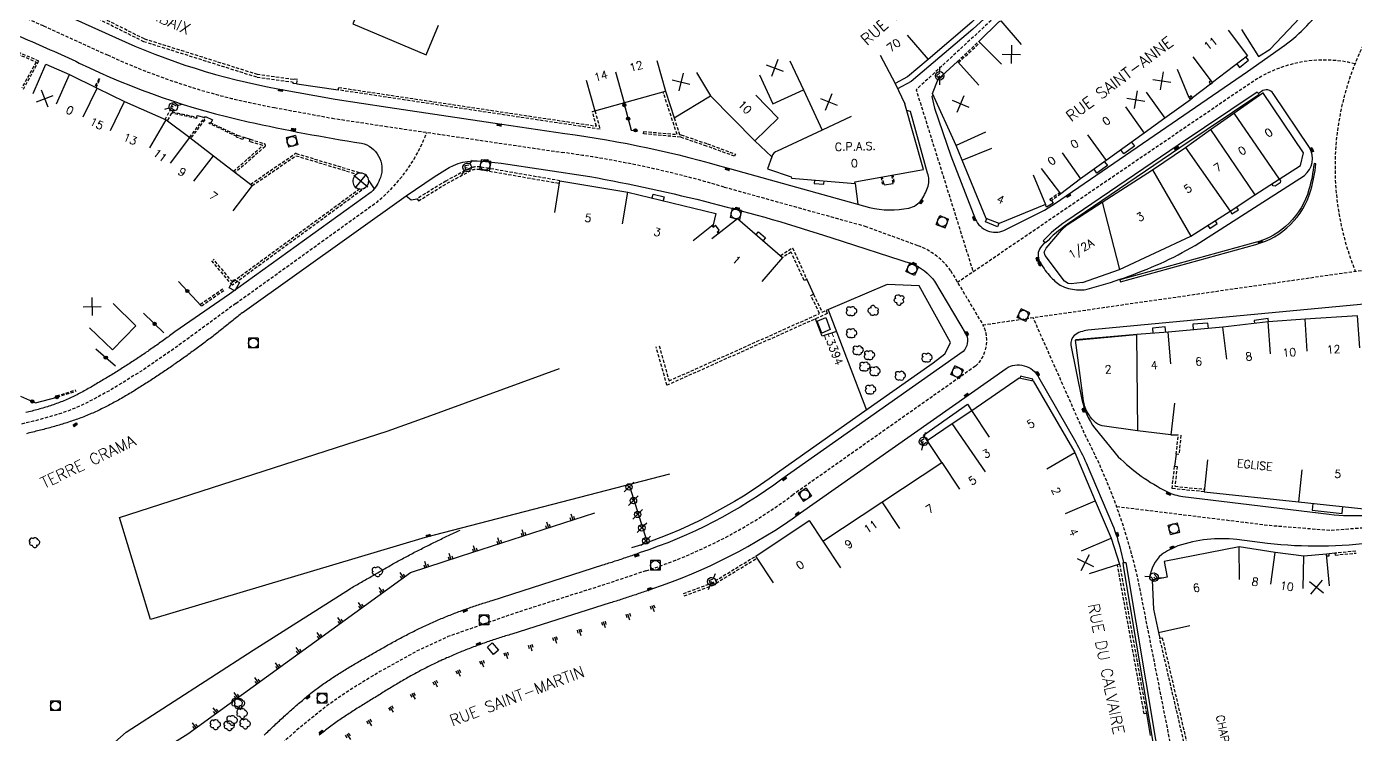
# Model space of a CAD drawing. Header units: millimetres. Extents: x 151000 to 152000, y 111999 to 113000.
# Drawn here: x 151169.1 to 151376.7, y 112257.2 to 112367.7 of the extents above; entities that cross this region are included whole.
import ezdxf
from ezdxf.enums import TextEntityAlignment as Align

# ---------------------------------------------------------------- set-up
doc = ezdxf.new("R2010")
doc.units = ezdxf.units.MM
doc.linetypes.add('DASHED', pattern=[0.75, 0.5, -0.25])
doc.layers.get('0').update_dxf_attribs({"linetype": 'CONTINUOUS'})
for name, color, linetype in [('W0001', 6, 'DASHED'), ('W0008', 7, 'CONTINUOUS'), ('W0100', 7, 'CONTINUOUS'), ('W0112', 1, 'DASHED'), ('W0211', 2, 'CONTINUOUS'), ('W0300', 7, 'CONTINUOUS'), ('W0322', 7, 'CONTINUOUS'), ('W0334', 7, 'CONTINUOUS'), ('W0400', 7, 'CONTINUOUS'), ('W0420', 7, 'CONTINUOUS'), ('W0454', 7, 'CONTINUOUS'), ('W0471', 7, 'CONTINUOUS'), ('W0984', 7, 'CONTINUOUS'), ('W0989', 7, 'CONTINUOUS'), ('W0991', 7, 'CONTINUOUS'), ('W1102', 7, 'CONTINUOUS'), ('W1471', 7, 'CONTINUOUS')]:
    doc.layers.add(name, color=color, linetype=linetype)
doc.styles.get("Standard").update_dxf_attribs({"font": 'romans.shx', "width": 0.85})

# ---------------------------------------------------------------- blocks, each defined once
blk = doc.blocks.new('T400')
for p, q in [((-0.15, 0.3), (0.15, 0.3)), ((-0.15, -0.25), (-0.15, 0.3)), ((-0.15, 0.15), (0.15, 0.15)), ((-0.15, 0), (0.15, 0)), ((0.15, 0.3), (0.15, -0.25)), ((-0.15, -0.15), (0.15, -0.15)), ((-0.15, -0.25), (-0.15, -0.3)), ((-0.15, -0.3), (0.15, -0.3)), ((0.15, -0.3), (0.15, -0.25))]:
    blk.add_line(p, q)
blk = doc.blocks.new('T420')
for p, q in [((0.75, 0.75), (-0.75, 0.75)), ((-0.75, 0.75), (-0.75, -0.75)), ((0.75, 0.75), (0.75, -0.75)), ((0.75, -0.75), (-0.75, -0.75))]:
    blk.add_line(p, q)
blk.add_ellipse((0, 0), major_axis=(-0.53, 0.53), ratio=1, start_param=3.926991, end_param=10.210176)
blk = doc.blocks.new('T471')
for p, q in [((-0.333334, 0.333334), (-0.333334, -0.333334)), ((-0.333334, 0.333334), (0.333334, 0.333334)), ((-0.333334, 0), (0, 0)), ((0.500001, 0.500001), (1.000002, 1.000002)), ((-0.500001, -0.500001), (-1.000002, -1.000002)), ((-0.333334, -0.333334), (0.333334, -0.333334))]:
    blk.add_line(p, q)
blk.add_ellipse((0, 0), major_axis=(0.471405, 0.471405), ratio=1, start_param=5.4977871438, end_param=11.780972451)
blk = doc.blocks.new('T300')
for p, q in [((-0.8, 0.51), (-0.86, 0.34)), ((-0.86, 0.34), (-0.86, 0.17)), ((-0.86, 0.17), (-0.74, 0.06)), ((-0.69, 0.63), (-0.8, 0.51)), ((-0.8, -0.06), (-0.74, 0.06)), ((-0.74, 0.06), (-0.69, 0.11)), ((-0.57, 0.69), (-0.69, 0.63)), ((-0.46, 0.69), (-0.57, 0.69)), ((-0.29, 0.63), (-0.46, 0.69)), ((-0.29, 0.63), (-0.17, 0.74)), ((-0.23, 0.57), (-0.29, 0.63)), ((-0.17, 0.74), (-0.06, 0.8)), ((-0.06, 0.8), (0.06, 0.8)), ((0.06, 0.8), (0.23, 0.74)), ((0.23, 0.74), (0.34, 0.63)), ((0.34, 0.63), (0.4, 0.51)), ((0.46, 0.46), (0.34, 0.46)), ((0.4, 0.51), (0.4, 0.46)), ((0.57, 0.4), (0.46, 0.46)), ((0.57, 0.4), (0.69, 0.29)), ((0.69, 0.29), (0.74, 0.17)), ((0.74, 0.06), (0.69, -0.17)), ((0.74, 0.17), (0.74, 0.06)), ((-0.8, -0.17), (-0.8, -0.06)), ((-0.8, -0.23), (-0.8, -0.17)), ((-0.74, -0.34), (-0.8, -0.23)), ((-0.69, -0.4), (-0.74, -0.34)), ((-0.51, -0.46), (-0.69, -0.4)), ((-0.4, -0.46), (-0.51, -0.46)), ((-0.4, -0.46), (-0.34, -0.46)), ((-0.34, -0.46), (-0.34, -0.4)), ((-0.34, -0.51), (-0.34, -0.46)), ((-0.29, -0.63), (-0.34, -0.51)), ((-0.17, -0.74), (-0.29, -0.63)), ((-0.06, -0.8), (-0.17, -0.74)), ((0.06, -0.8), (-0.06, -0.8)), ((0.17, -0.74), (0.06, -0.8)), ((0.23, -0.69), (0.17, -0.74)), ((0.29, -0.46), (0.23, -0.46)), ((0.29, -0.63), (0.23, -0.69)), ((0.46, -0.4), (0.29, -0.46)), ((0.34, -0.51), (0.29, -0.63)), ((0.34, -0.51), (0.34, -0.46)), ((0.57, -0.34), (0.46, -0.4)), ((0.63, -0.29), (0.57, -0.34)), ((0.69, -0.17), (0.63, -0.29))]:
    blk.add_line(p, q)
blk = doc.blocks.new('t322o')
at = {"color": 0, "linetype": 'Continuous'}
for radius in [0.25, 0.15]:
    blk.add_circle((0, 0), radius, dxfattribs=at)
blk = doc.blocks.new('t991o')
at = {"color": 0, "linetype": 'Continuous'}
for p, q in [((-1, 1), (1, -1)), ((-1, -1), (1, 1))]:
    blk.add_line(p, q, dxfattribs=at)
blk = doc.blocks.new('t211o')
at = {"color": 0, "linetype": 'Continuous'}
for p, q in [((-0.29, 0.5), (-0.29, 0)), ((0, 1), (0, 0)), ((0.29, 0.5), (0.29, 0))]:
    blk.add_line(p, q, dxfattribs=at)
blk = doc.blocks.new('T454')
for p, q in [((-0.25, 0.25), (0.25, -0.25)), ((-0.25, -0.25), (0.25, 0.25)), ((0.75, 0.75), (0.375, 0.375)), ((-0.375, -0.375), (-0.75, -0.75))]:
    blk.add_line(p, q)
blk.add_ellipse((0, 0), major_axis=(0.354, 0.354), ratio=1, start_param=5.497787143782138, end_param=11.78097245096172)
blk = doc.blocks.new('T1471')
at = {"color": 0, "linetype": 'Continuous', "flags": 128}
blk.add_lwpolyline([(-0.75, -0.5), (-0.75, 0.5), (0.75, 0.5), (0.75, -0.5), (-0.75, -0.5)], dxfattribs=at)

msp = doc.modelspace()

# ---------------------------------------------------------------- linework, layer by layer
at = {"layer": 'W0001', "flags": 128}
for points in [[(151431.51, 112424.3), (151383.7, 112373.72, 0.278726), (151376.66, 112329.54)], [(151376.61, 112361.95, 0.2136), (151360.34, 112358.95), (151314.54, 112327.78)], [(151201.77, 112324.51), (151223.94, 112340.44, 0.132412), (151231.61, 112351.23)], [(151374.19, 112168.75), (151374.15, 112171.01), (151372.21, 112181.16), (151355.58, 112226.33), (151350, 112244.58), (151343.56, 112277.21, 0.076539), (151334.39, 112304.1), (151326.33, 112322.3)], [(151339.37, 112292.81), (151363.26, 112289.86), (151372.67, 112289.1), (151384.74, 112289.99), (151389.58, 112290.69), (151421.81, 112295.69), (151468.98, 112305.12), (151483.44, 112307.45, 0.126345), (151493.19, 112311.72)]]:
    msp.add_lwpolyline(points, format="xyb", dxfattribs=at)
for points in [[(151328.15, 112411.32), (151328.83, 112405.88), (151330.99, 112403.96), (151333.17, 112397.9), (151332.75, 112389.38), (151331.75, 112385.83), (151330.28, 112382.84), (151328.22, 112380.05), (151324.09, 112374.43), (151322.1, 112371.45), (151320.44, 112369.32), (151308.06, 112357.88), (151316.96, 112329.42)], [(151318.46, 112321.17), (151397.32, 112332.51), (151481.62, 112339.27)], [(151201.77, 112324.51), (151198.23, 112321.89), (151195.42, 112319.83), (151192.08, 112317.41), (151187.11, 112314), (151182.17, 112310.96), (151178.19, 112308.82), (151175.79, 112307.8), (151173.69, 112307.09), (151170.16, 112306.1), (151166.39, 112305.24), (151163.48, 112304.67), (151159.9, 112304.05), (151157.11, 112303.62), (151153.57, 112303.11), (151150.2, 112302.7), (151147.04, 112302.31), (151144.16, 112301.99), (151140.94, 112301.62), (151137.11, 112300.81), (151133.21, 112299.44), (151129.6, 112296.97), (151126.31, 112293.42), (151124.19, 112290.32), (151122.36, 112286.75), (151121.23, 112284.21), (151119.45, 112279.67), (151118.36, 112276.69), (151117.79, 112275.14), (151116.54, 112271.01), (151113.92, 112264.76), (151112.45, 112261.45), (151111.67, 112259.55), (151109.15, 112255.61), (151106.6, 112251.75), (151104.53, 112249.13), (151101.85, 112245.88)], [(151265.85, 112282.76), (151260.15, 112280.85), (151252.43, 112278.39), (151245.55, 112276.19), (151234.91, 112272.48), (151229.94, 112270.14), (151224.29, 112267.01), (151220.4, 112264.66), (151216.03, 112261.71), (151211.25, 112257.82), (151206.62, 112253.66), (151203.74, 112250.69), (151199.58, 112245.93), (151197.24, 112242.73), (151195.33, 112239.96), (151192.38, 112234.89), (151190.48, 112231.07), (151174.6, 112196.08), (151171.49, 112189.19), (151169.34, 112184.21), (151167.73, 112180.11), (151166.02, 112175.46), (151164.24, 112170.2), (151162.83, 112165.62), (151160.05, 112151.79), (151153.31, 112105.2), (151152.82, 112101.89), (151152.61, 112098.15), (151152.72, 112095.22), (151153.08, 112092.14), (151153.84, 112088.58), (151154.92, 112084.39), (151157.16, 112078.29), (151160.41, 112070.13), (151175.68, 112042.14), (151178.19, 112037.4), (151180.04, 112033.78), (151181.65, 112028.12), (151183.21, 112023.36), (151183.76, 112018.8), (151184.1, 112014.44), (151184.24, 112000)]]:
    msp.add_lwpolyline(points, dxfattribs=at)
at = {"layer": 'W0001'}
msp.add_lwpolyline([(151081.82, 112393.98), (151135.05, 112379.71), (151147.72, 112376.38, -0.039747), (151171.73, 112367.84), (151181.73, 112363.32, 0.06381), (151207.81, 112355.11), (151216.83, 112353.44), (151225.08, 112352.19), (151242.88, 112349.56), (151252.75, 112348.1, -0.038692), (151278.08, 112342.69), (151300.04, 112336.59), (151308.43, 112333.52, -0.146291), (151313.44, 112329.63), (151318.55, 112321.04, -0.330317), (151317.33, 112314.72), (151288.84, 112294.65, -0.083079), (151265.85, 112282.76, -0.082215)], format="xyb", dxfattribs=at)
at = {"layer": 'W0008'}
for points in [[(151187.98, 112427.4), (151183.51, 112423.85), (151170.45, 112409.4), (151157.88, 112396.07, -0.15382), (151136.74, 112385.97, 0.373262), (151134.97, 112383.08, 0.097185), (151135.87, 112382.59), (151148.49, 112379.27, -0.039765), (151172.96, 112370.57), (151182.97, 112366.04, 0.063862), (151208.35, 112358.05), (151217.32, 112356.39), (151225.53, 112355.15), (151243.32, 112352.51), (151253.17, 112351.06, -0.038624), (151278.91, 112345.56), (151300.78, 112339.49, 0.108655), (151306.91, 112339.41, 0.194391), (151308.92, 112340.75, 0.078018), (151309.92, 112342.85, 0.161503), (151309.85, 112344.85), (151307.17, 112354.49), (151306.58, 112354.63)], [(151310.71, 112357.06), (151310.51, 112356.83), (151310.91, 112355.03), (151313.49, 112347.57), (151317.34, 112337.64, 0.416967), (151321.74, 112335.92), (151328.12, 112339.1), (151329.85, 112340.16), (151359.84, 112360.72), (151365.65, 112364.85, 0.08859), (151371.94, 112371.41, 0.202069), (151372.13, 112372.38, 0.123745), (151371.63, 112373.4), (151357.31, 112388.27, -0.182976), (151355.42, 112392.78), (151355.12, 112399.82), (151353.14, 112401.86)], [(151081.04, 112391.07), (151102.93, 112385.22), (151150.33, 112372.45, -0.029087), (151168.2, 112366.13, -0.010295), (151177.33, 112362.06, 0.058828), (151203.72, 112352.88, 0.015479), (151221.41, 112349.54, -0.445536), (151224.37, 112344.19, -0.115864), (151222.93, 112341.91), (151200.77, 112325.95)], [(151363.85, 112357.3, 0.418241), (151361.98, 112357.62), (151361.51, 112357.29), (151361.32, 112357.52), (151348.97, 112349.22), (151331.44, 112337.32, 0.058075), (151327.9, 112334.29), (151328.16, 112334.06), (151327.47, 112333.25, 0.28191), (151327.35, 112331.07, 0.056364), (151328.84, 112328.91, 0.053849), (151330.34, 112327.53, 0.0691), (151331.24, 112327.04, 0.071897), (151333.77, 112326.62, 0.068593), (151334.79, 112326.74, 0.039278), (151346.22, 112330.77, 0.030444), (151351.62, 112333.57), (151368.7, 112344.51, 0.377099), (151369.48, 112348.86), (151363.85, 112357.3)], [(151202.77, 112323.06), (151228.37, 112341.32), (151232.74, 112344.3), (151234.45, 112345.35, -0.17322), (151240.27, 112346.74), (151243.24, 112346.4), (151257.09, 112344.34, -0.033351), (151294.91, 112334.76), (151307.42, 112330.7, -0.140163), (151310.94, 112327.98), (151315.89, 112319.64, -0.300585), (151315.41, 112317.03), (151287.08, 112297.08, -0.083521), (151264.79, 112285.56)], [(151484.75, 112312.26), (151484.37, 112320.39, 0.086997), (151483.98, 112322.58, 0.171073), (151482.39, 112324.59, 0.138672), (151479.6, 112325.44), (151454.93, 112325.7), (151423.91, 112325.98), (151401.7, 112326.16, 0.028197), (151388.57, 112325.4), (151334.86, 112320.34, 0.116424), (151332.74, 112319.53, 0.213754), (151332.24, 112317.98), (151333.93, 112309.53, 0.11182), (151335.98, 112305.01), (151339.62, 112300.58, 0.076961), (151347.24, 112295.12, 0.091164), (151349.72, 112294.38), (151372.59, 112291.58, 0.071562), (151384.47, 112292.1), (151389.3, 112292.91), (151407.44, 112295.88), (151483.21, 112309.8, 0.361127), (151484.75, 112312.26)], [(151266.91, 112279.97, 0.07439), (151290.01, 112291.8), (151322.11, 112314.37, -0.431192), (151327.19, 112313.01), (151333.01, 112302.84, -0.024688), (151334.6, 112299.63), (151338.72, 112289.93, -0.041951), (151339.98, 112286.02), (151340.46, 112284.03), (151340.8, 112284.07), (151347.03, 112247.1, 0.02938), (151353.44, 112225.7), (151370.3, 112180.58, -0.041062), (151371.99, 112173.65), (151372.4, 112170.61), (151372.65, 112168.34)], [(151494.41, 112305.03, 0.142828), (151490.37, 112305.75), (151478.83, 112304.64), (151469.35, 112303.12), (151425.88, 112293.78), (151419.22, 112292.42), (151410.36, 112291.05), (151379.91, 112287.23, -0.063834), (151362.92, 112287.04), (151358.14, 112287.63, 0.10862), (151348.96, 112286.65, 0.04998), (151346.41, 112285.29, 0.196404), (151344.57, 112281.67)]]:
    msp.add_lwpolyline(points, format="xyb", dxfattribs=at)
at = {"layer": 'W0008', "flags": 128}
for points in [[(151200.77, 112325.95), (151192.23, 112320.06), (151192.04, 112319.91), (151191.84, 112319.76), (151191.64, 112319.62), (151191.44, 112319.47), (151191.24, 112319.32), (151191.04, 112319.17), (151190.84, 112319.03), (151190.64, 112318.88), (151190.44, 112318.74), (151190.24, 112318.59), (151190.03, 112318.45), (151189.83, 112318.3), (151189.63, 112318.16), (151189.43, 112318.02), (151189.23, 112317.87), (151189.02, 112317.73), (151188.82, 112317.59), (151188.62, 112317.45), (151188.41, 112317.3), (151188.21, 112317.16), (151188.01, 112317.02), (151187.8, 112316.88), (151187.6, 112316.74), (151187.39, 112316.6), (151187.19, 112316.46), (151186.98, 112316.33), (151186.77, 112316.19), (151186.57, 112316.05), (151186.36, 112315.91), (151186.16, 112315.78), (151185.95, 112315.64), (151185.74, 112315.5), (151185.53, 112315.37), (151185.33, 112315.23), (151185.12, 112315.1), (151184.91, 112314.96), (151184.7, 112314.83), (151184.49, 112314.69), (151184.28, 112314.56), (151184.07, 112314.43), (151183.86, 112314.3), (151183.65, 112314.16), (151183.44, 112314.03), (151183.23, 112313.9), (151183.02, 112313.77), (151182.81, 112313.64), (151182.6, 112313.51), (151182.39, 112313.38), (151182.18, 112313.25), (151181.96, 112313.12), (151181.75, 112312.99), (151181.54, 112312.86), (151181.32, 112312.74), (151181.11, 112312.61), (151180.89, 112312.48), (151180.68, 112312.35), (151180.47, 112312.22), (151180.25, 112312.09), (151180.04, 112311.96), (151179.82, 112311.84), (151179.6, 112311.71), (151179.39, 112311.58), (151179.17, 112311.46), (151178.95, 112311.33), (151178.74, 112311.21), (151178.52, 112311.08), (151178.3, 112310.96), (151178.08, 112310.84), (151177.86, 112310.72), (151177.64, 112310.6), (151177.42, 112310.49), (151177.2, 112310.37), (151176.98, 112310.26), (151176.75, 112310.14), (151176.53, 112310.03), (151176.3, 112309.92), (151176.08, 112309.82), (151175.85, 112309.71), (151175.62, 112309.61), (151175.39, 112309.51), (151175.16, 112309.41), (151174.93, 112309.31), (151174.7, 112309.21), (151174.47, 112309.12), (151174.23, 112309.03), (151174, 112308.94), (151173.76, 112308.86), (151173.53, 112308.78), (151173.29, 112308.69), (151173.06, 112308.61), (151172.82, 112308.54), (151172.58, 112308.46), (151172.35, 112308.38), (151172.11, 112308.31), (151171.87, 112308.24), (151171.63, 112308.17), (151171.39, 112308.1), (151171.15, 112308.03), (151170.91, 112307.97), (151170.67, 112307.9), (151170.43, 112307.84), (151170.19, 112307.77), (151169.95, 112307.71), (151169.71, 112307.65), (151169.47, 112307.59), (151169.23, 112307.53), (151168.98, 112307.47)], [(151202.77, 112323.06), (151202.64, 112322.95), (151202.45, 112322.79), (151202.26, 112322.63), (151202.07, 112322.47), (151201.88, 112322.32), (151201.68, 112322.16), (151201.49, 112322), (151201.3, 112321.84), (151201.1, 112321.68), (151200.91, 112321.53), (151200.71, 112321.37), (151200.52, 112321.22), (151200.32, 112321.06), (151200.13, 112320.9), (151199.93, 112320.75), (151199.74, 112320.59), (151199.54, 112320.44), (151199.35, 112320.28), (151199.15, 112320.13), (151198.95, 112319.98), (151198.76, 112319.82), (151198.56, 112319.67), (151198.36, 112319.52), (151198.17, 112319.37), (151197.97, 112319.21), (151197.77, 112319.06), (151197.57, 112318.91), (151197.37, 112318.76), (151197.17, 112318.61), (151196.97, 112318.46), (151196.78, 112318.31), (151196.58, 112318.16), (151196.38, 112318.01), (151196.18, 112317.86), (151195.98, 112317.71), (151195.77, 112317.56), (151195.57, 112317.42), (151195.37, 112317.27), (151195.17, 112317.12), (151194.97, 112316.98), (151194.77, 112316.83), (151194.57, 112316.68), (151194.36, 112316.54), (151194.16, 112316.39), (151193.96, 112316.25), (151193.76, 112316.1), (151193.55, 112315.96), (151193.35, 112315.81), (151193.14, 112315.67), (151192.94, 112315.52), (151192.74, 112315.38), (151192.53, 112315.24), (151192.33, 112315.1), (151192.12, 112314.95), (151191.92, 112314.81), (151191.71, 112314.67), (151191.5, 112314.53), (151191.3, 112314.39), (151191.09, 112314.25), (151190.89, 112314.11), (151190.68, 112313.97), (151190.47, 112313.83), (151190.26, 112313.69), (151190.06, 112313.55), (151189.85, 112313.41), (151189.64, 112313.27), (151189.43, 112313.14), (151189.22, 112313), (151189.01, 112312.86), (151188.8, 112312.72), (151188.59, 112312.59), (151188.38, 112312.45), (151188.17, 112312.31), (151187.96, 112312.18), (151187.75, 112312.04), (151187.54, 112311.9), (151187.33, 112311.77), (151187.11, 112311.63), (151186.9, 112311.5), (151186.69, 112311.36), (151186.48, 112311.23), (151186.26, 112311.1), (151186.05, 112310.96), (151185.84, 112310.83), (151185.62, 112310.7), (151185.41, 112310.57), (151185.19, 112310.44), (151184.98, 112310.31), (151184.76, 112310.18), (151184.55, 112310.06), (151184.33, 112309.93), (151184.11, 112309.8), (151183.9, 112309.68), (151183.68, 112309.55), (151183.46, 112309.43), (151183.24, 112309.31), (151183.02, 112309.19), (151182.8, 112309.07), (151182.58, 112308.95), (151182.36, 112308.83), (151182.14, 112308.71), (151181.91, 112308.59), (151181.69, 112308.48), (151181.47, 112308.37), (151181.24, 112308.25), (151181.02, 112308.14), (151180.79, 112308.03), (151180.56, 112307.92), (151180.34, 112307.81), (151180.11, 112307.71), (151179.88, 112307.6), (151179.65, 112307.5), (151179.42, 112307.4), (151179.19, 112307.3), (151178.96, 112307.2), (151178.72, 112307.1), (151178.49, 112307), (151178.25, 112306.91), (151178.02, 112306.82), (151177.78, 112306.72), (151177.55, 112306.63), (151177.31, 112306.55), (151177.07, 112306.46), (151176.84, 112306.38), (151176.6, 112306.29), (151176.36, 112306.21), (151176.12, 112306.13), (151175.88, 112306.05), (151175.64, 112305.97), (151175.4, 112305.89), (151175.16, 112305.82), (151174.92, 112305.74), (151174.68, 112305.67), (151174.44, 112305.59), (151174.2, 112305.52), (151173.96, 112305.45), (151173.72, 112305.38), (151173.47, 112305.31), (151173.23, 112305.24), (151172.99, 112305.18), (151172.75, 112305.11), (151172.5, 112305.04), (151172.26, 112304.98), (151172.02, 112304.91), (151171.77, 112304.85), (151171.53, 112304.79), (151171.28, 112304.72), (151171.04, 112304.66), (151170.79, 112304.6), (151170.55, 112304.54), (151170.31, 112304.48), (151170.06, 112304.41), (151169.82, 112304.35), (151169.57, 112304.29), (151169.33, 112304.23), (151169.08, 112304.17)], [(151269.54, 112297.84), (151231.37, 112287.97), (151188.43, 112275.17), (151183.61, 112291.07), (151225.42, 112304.55), (151231.67, 112306.79), (151252.32, 112314.35)], [(151263.29, 112295.98), (151265.98, 112287.37)], [(151206.23, 112257.11), (151206.41, 112257.28), (151206.59, 112257.46), (151206.77, 112257.63), (151206.95, 112257.81), (151207.13, 112257.98), (151207.32, 112258.15), (151207.5, 112258.33), (151207.68, 112258.5), (151207.86, 112258.67), (151208.04, 112258.84), (151208.23, 112259.01), (151208.41, 112259.18), (151208.6, 112259.35), (151208.78, 112259.52), (151208.96, 112259.69), (151209.15, 112259.86), (151209.34, 112260.03), (151209.52, 112260.2), (151209.71, 112260.37), (151209.89, 112260.54), (151210.08, 112260.7), (151210.27, 112260.87), (151210.46, 112261.04), (151210.65, 112261.2), (151210.83, 112261.37), (151211.02, 112261.53), (151211.21, 112261.7), (151211.4, 112261.86), (151211.59, 112262.03), (151211.79, 112262.19), (151211.98, 112262.36), (151212.17, 112262.52), (151212.36, 112262.68), (151212.55, 112262.85), (151212.75, 112263.01), (151212.94, 112263.17), (151213.13, 112263.33), (151213.33, 112263.49), (151213.52, 112263.64), (151213.72, 112263.8), (151213.92, 112263.95), (151214.11, 112264.1), (151214.31, 112264.25), (151214.51, 112264.4), (151214.71, 112264.55), (151214.91, 112264.7), (151215.12, 112264.85), (151215.32, 112264.99), (151215.52, 112265.14), (151215.73, 112265.28), (151215.93, 112265.42), (151216.14, 112265.56), (151216.34, 112265.7), (151216.55, 112265.84), (151216.76, 112265.98), (151216.96, 112266.12), (151217.17, 112266.25), (151217.38, 112266.39), (151217.59, 112266.52), (151217.8, 112266.66), (151218.01, 112266.79), (151218.22, 112266.92), (151218.43, 112267.05), (151218.65, 112267.18), (151218.86, 112267.31), (151219.07, 112267.44), (151219.28, 112267.57), (151219.5, 112267.7), (151219.71, 112267.83), (151219.93, 112267.95), (151220.14, 112268.08), (151220.35, 112268.21), (151220.57, 112268.33), (151220.78, 112268.46), (151221, 112268.58), (151221.22, 112268.71), (151221.43, 112268.83), (151221.65, 112268.96), (151221.86, 112269.08), (151222.08, 112269.2), (151222.3, 112269.33), (151222.51, 112269.45), (151222.73, 112269.57), (151222.95, 112269.7), (151223.17, 112269.82), (151223.38, 112269.94), (151223.6, 112270.06), (151223.82, 112270.19), (151224.03, 112270.31), (151224.25, 112270.43), (151224.47, 112270.55), (151224.68, 112270.68), (151224.9, 112270.8), (151225.12, 112270.92), (151225.34, 112271.05), (151225.55, 112271.17), (151225.77, 112271.29), (151225.99, 112271.42), (151226.21, 112271.54), (151226.43, 112271.66), (151226.65, 112271.78), (151226.87, 112271.9), (151227.09, 112272.02), (151227.31, 112272.14), (151227.53, 112272.26), (151227.76, 112272.38), (151227.98, 112272.49), (151228.2, 112272.61), (151228.42, 112272.73), (151228.65, 112272.84), (151228.87, 112272.96), (151229.09, 112273.07), (151229.32, 112273.18), (151229.54, 112273.3), (151229.77, 112273.41), (151229.99, 112273.52), (151230.22, 112273.63), (151230.44, 112273.74), (151230.67, 112273.85), (151230.89, 112273.96), (151231.12, 112274.06), (151231.35, 112274.17), (151231.58, 112274.28), (151231.81, 112274.38), (151232.03, 112274.49), (151232.26, 112274.59), (151232.49, 112274.69), (151232.72, 112274.79), (151232.95, 112274.89), (151233.18, 112274.99), (151233.41, 112275.09), (151233.64, 112275.19), (151233.87, 112275.29), (151234.1, 112275.38), (151234.33, 112275.48), (151234.56, 112275.57), (151234.79, 112275.66), (151235.02, 112275.76), (151235.25, 112275.85), (151235.48, 112275.94), (151235.71, 112276.03), (151235.94, 112276.12), (151236.17, 112276.21), (151236.4, 112276.3), (151236.63, 112276.38), (151236.86, 112276.47), (151237.1, 112276.56), (151237.33, 112276.64), (151237.56, 112276.73), (151237.8, 112276.81), (151238.03, 112276.89), (151238.26, 112276.98), (151238.5, 112277.06), (151238.73, 112277.14), (151238.97, 112277.22), (151239.2, 112277.3), (151239.44, 112277.37), (151239.67, 112277.45), (151239.91, 112277.53), (151240.14, 112277.61), (151240.38, 112277.68), (151240.62, 112277.76), (151240.85, 112277.83), (151241.09, 112277.9), (151241.33, 112277.98), (151241.56, 112278.05), (151241.8, 112278.12), (151259.11, 112283.68), (151259.35, 112283.75), (151259.59, 112283.83), (151259.83, 112283.9), (151260.07, 112283.98), (151260.31, 112284.06), (151260.55, 112284.13), (151260.79, 112284.21), (151261.03, 112284.29), (151261.27, 112284.36), (151261.51, 112284.44), (151261.75, 112284.52), (151261.98, 112284.6), (151262.22, 112284.68), (151262.46, 112284.76), (151262.7, 112284.84), (151262.94, 112284.92), (151263.18, 112285), (151263.42, 112285.08), (151263.67, 112285.17), (151263.91, 112285.25), (151264.15, 112285.33), (151264.4, 112285.42), (151264.64, 112285.5), (151264.79, 112285.56)], [(151266.91, 112279.97), (151266.83, 112279.94), (151266.6, 112279.85), (151266.36, 112279.77), (151266.13, 112279.68), (151265.89, 112279.6), (151265.66, 112279.52), (151265.43, 112279.44), (151265.19, 112279.35), (151264.95, 112279.27), (151264.72, 112279.19), (151264.48, 112279.11), (151264.25, 112279.03), (151264.02, 112278.95), (151263.79, 112278.88), (151263.55, 112278.8), (151263.32, 112278.72), (151263.09, 112278.64), (151262.85, 112278.57), (151262.62, 112278.49), (151262.39, 112278.41), (151262.15, 112278.34), (151261.92, 112278.26), (151261.69, 112278.19), (151261.45, 112278.11), (151261.22, 112278.04), (151260.98, 112277.96), (151260.75, 112277.89), (151260.52, 112277.81), (151260.28, 112277.74), (151244.9, 112272.87), (151244.66, 112272.8), (151244.41, 112272.73), (151244.17, 112272.65), (151243.93, 112272.58), (151243.69, 112272.5), (151243.45, 112272.43), (151243.2, 112272.35), (151242.96, 112272.28), (151242.72, 112272.2), (151242.48, 112272.12), (151242.24, 112272.04), (151242, 112271.96), (151241.76, 112271.88), (151241.52, 112271.8), (151241.28, 112271.72), (151241.05, 112271.64), (151240.81, 112271.56), (151240.57, 112271.47), (151240.33, 112271.39), (151240.09, 112271.3), (151239.86, 112271.22), (151239.62, 112271.13), (151239.38, 112271.04), (151239.15, 112270.95), (151238.91, 112270.86), (151238.67, 112270.78), (151238.44, 112270.68), (151238.2, 112270.59), (151237.97, 112270.5), (151237.73, 112270.41), (151237.5, 112270.32), (151237.26, 112270.22), (151237.03, 112270.13), (151236.8, 112270.03), (151236.56, 112269.93), (151236.33, 112269.84), (151236.1, 112269.74), (151235.86, 112269.64), (151235.63, 112269.54), (151235.4, 112269.44), (151235.17, 112269.34), (151234.94, 112269.24), (151234.71, 112269.14), (151234.48, 112269.03), (151234.24, 112268.93), (151234.01, 112268.83), (151233.78, 112268.72), (151233.55, 112268.62), (151233.32, 112268.51), (151233.1, 112268.4), (151232.87, 112268.29), (151232.64, 112268.19), (151232.42, 112268.08), (151232.19, 112267.97), (151231.97, 112267.85), (151231.75, 112267.74), (151231.52, 112267.63), (151231.3, 112267.52), (151231.08, 112267.4), (151230.86, 112267.28), (151230.64, 112267.17), (151230.41, 112267.05), (151230.19, 112266.93), (151229.98, 112266.81), (151229.76, 112266.69), (151229.54, 112266.57), (151229.32, 112266.45), (151229.1, 112266.33), (151228.88, 112266.2), (151228.67, 112266.08), (151228.45, 112265.96), (151228.23, 112265.83), (151228.02, 112265.71), (151227.8, 112265.58), (151227.58, 112265.45), (151227.37, 112265.33), (151227.15, 112265.2), (151226.94, 112265.07), (151226.73, 112264.94), (151226.51, 112264.82), (151226.3, 112264.69), (151226.08, 112264.56), (151225.87, 112264.43), (151225.66, 112264.3), (151225.44, 112264.17), (151225.23, 112264.04), (151225.02, 112263.91), (151224.8, 112263.78), (151224.59, 112263.65), (151224.38, 112263.51), (151224.16, 112263.38), (151223.95, 112263.25), (151223.74, 112263.12), (151223.53, 112262.99), (151223.31, 112262.86), (151223.1, 112262.73), (151222.89, 112262.6), (151222.67, 112262.46), (151222.46, 112262.33), (151222.25, 112262.2), (151222.04, 112262.07), (151221.82, 112261.94), (151221.61, 112261.81), (151221.4, 112261.67), (151221.19, 112261.54), (151220.97, 112261.41), (151220.76, 112261.28), (151220.55, 112261.14), (151220.34, 112261.01), (151220.13, 112260.87), (151219.92, 112260.74), (151219.71, 112260.6), (151219.5, 112260.47), (151219.29, 112260.33), (151219.08, 112260.19), (151218.87, 112260.06), (151218.66, 112259.92), (151218.45, 112259.78), (151218.24, 112259.64), (151218.04, 112259.5), (151217.83, 112259.36), (151217.63, 112259.21), (151217.42, 112259.07), (151217.22, 112258.93), (151217.01, 112258.78), (151216.81, 112258.63), (151216.61, 112258.49), (151216.41, 112258.34), (151216.21, 112258.19), (151216.01, 112258.04), (151215.81, 112257.88), (151215.61, 112257.73), (151215.41, 112257.57), (151215.21, 112257.42), (151215.02, 112257.26), (151214.82, 112257.1)]]:
    msp.add_lwpolyline(points, dxfattribs=at)
at = {"layer": 'W0100'}
for points in [[(151358.87, 112367.28), (151361.56, 112363.07), (151363.34, 112364.21), (151370.82, 112372.14), (151366.09, 112376.94), (151360.68, 112382.58), (151355.37, 112388.17), (151352.63, 112390.81), (151347.33, 112395.82), (151352.98, 112401.68), (151357.72, 112406.92), (151354, 112410.27)], [(151317.35, 112375.89), (151320.78, 112372.25), (151316.76, 112368.46), (151309.92, 112362.61), (151306.68, 112359.88), (151304.77, 112358.86), (151306.28, 112355.68)], [(151321.39, 112361.88), (151317.87, 112365.44), (151320.96, 112368.49), (151321.29, 112368.63), (151324.48, 112364.94)], [(151356.78, 112367.18), (151359.82, 112363.2), (151354.36, 112359.03), (151351.33, 112363)], [(151170.1, 112357.3), (151172.11, 112361.88), (151175.79, 112360.27), (151180.14, 112358.13), (151184.4, 112356.03), (151190.91, 112353.16), (151194.58, 112350.41), (151198.28, 112347.57), (151204.35, 112342.91), (151201.3, 112338.95)], [(151318.88, 112351.25), (151314.33, 112349.17), (151310.62, 112357.28), (151311.51, 112359.56), (151314.49, 112362.29), (151317.86, 112358.6)], [(151350.68, 112356.61), (151348.86, 112361.03)], [(151256.52, 112359.4), (151257.86, 112354.58), (151268.89, 112357.64), (151270.25, 112353.48), (151275.94, 112356.93), (151282.85, 112349.92), (151286.49, 112353.46), (151283.01, 112357.04)], [(151334.02, 112327.76), (151332.27, 112327.58), (151331.81, 112327.61), (151331.23, 112328), (151328.19, 112331.98), (151328.04, 112332.51), (151328.39, 112333.16), (151330.75, 112335.93), (151331.63, 112336.77), (151337.13, 112340.35), (151344.99, 112345.36), (151350.15, 112348.86), (151354.06, 112351.65), (151357.69, 112354.2), (151362.21, 112357.42)], [(151334.04, 112327.79), (151339.81, 112329.79), (151350.97, 112335), (151357.09, 112338.94), (151360.94, 112341.45), (151364.76, 112343.91), (151368.12, 112346.04), (151368.57, 112348.04), (151362.22, 112357.46)], [(151350.68, 112356.61), (151350.89, 112356.33), (151346.92, 112353.46), (151343.65, 112351.12), (151337.75, 112346.82), (151333.75, 112343.95), (151330.66, 112341.61), (151327.64, 112345.6)], [(151326.32, 112344.57), (151328.24, 112339.95), (151321.05, 112336.97), (151318.97, 112337.8), (151315.24, 112346.88), (151319.87, 112348.78)], [(151251.6, 112338.73), (151252.42, 112343.67), (151263.02, 112341.9), (151276.75, 112338.58), (151276.35, 112336.78)], [(151276.35, 112336.78), (151273.21, 112334.3)], [(151276.12, 112334.67), (151280.17, 112337.78), (151287.2, 112331.7), (151283.93, 112327.92)], [(151377.34, 112317.6), (151377.02, 112322.59), (151368.82, 112322.06), (151363.05, 112321.62), (151355.99, 112320.78), (151347.43, 112320.05), (151342.53, 112319.64), (151332.93, 112318.83)], [(151285.75, 112280.89), (151282.99, 112285.06), (151291.33, 112290.59), (151293.47, 112287.37), (151312.06, 112299.69), (151309.79, 112303.12), (151313.7, 112305.78), (151316.73, 112307.81), (151324.13, 112312.91), (151326.36, 112312.42), (151332.83, 112301.23), (151336.01, 112293.66), (151338.52, 112287.84), (151339.83, 112283.81), (151335.08, 112282.26)], [(151353.58, 112300.07), (151353.05, 112295.1), (151367.8, 112293.53), (151378.99, 112292.31), (151379.53, 112297.28)], [(151372.65, 112280.4), (151372.17, 112285.38), (151368.6, 112285.03), (151364.13, 112285.62), (151358.49, 112286.48), (151346.79, 112284.22), (151347.26, 112281.76), (151344.93, 112281.3), (151345.13, 112276.76), (151345.92, 112273.14), (151350.81, 112274.2)]]:
    msp.add_lwpolyline(points, dxfattribs=at)
at = {"layer": 'W0100', "flags": 128}
for points in [[(151222.03, 112372.81), (151220.08, 112368.2), (151231.5, 112363.36), (151233.45, 112367.97)], [(151178.9, 112320.7), (151182.52, 112317.25), (151186.18, 112320.99), (151182.61, 112324.49)]]:
    msp.add_lwpolyline(points, dxfattribs=at)
at = {"layer": 'W0100'}
for points in [[(151283.57, 112360.2), (151285.66, 112355.66), (151290.44, 112357.86), (151293.37, 112351.58), (151286.36, 112348.31, 0.246647), (151285.5, 112347.39), (151284.85, 112345.51), (151288.54, 112344.27), (151288.56, 112344.1), (151298.55, 112343.23), (151298.49, 112343.5), (151309.22, 112345.44), (151306.28, 112355.68)], [(151348.44, 112308.95), (151347.85, 112303.99), (151342.63, 112304.61), (151337.13, 112305.4, -0.137564), (151335.87, 112306.1, -0.155267), (151334.18, 112309.3), (151332.93, 112318.78), (151342.5, 112319.64)]]:
    msp.add_lwpolyline(points, format="xyb", dxfattribs=at)
msp.add_lwpolyline([(151221.76, 112344.77, 10.039659), (151222.17, 112344.5, 0.099605)], format="xyb", close=True, dxfattribs=at)
msp.add_lwpolyline([(151292.59, 112321.76), (151293.94, 112322.29), (151294.65, 112320.42), (151293.3, 112319.89)], close=True, dxfattribs=at)
at = {"layer": 'W0112'}
for points in [[(151210.78, 112359.48), (151205.19, 112360.25), (151187.5, 112365.81), (151173.69, 112372.71), (151155.39, 112382), (151166.22, 112399.22), (151166.28, 112399.18), (151166.59, 112399.67), (151166.05, 112400.02), (151165.74, 112399.53), (151165.88, 112399.44), (151154.82, 112381.84), (151173.51, 112372.35), (151187.35, 112365.44), (151205.1, 112359.86), (151210.71, 112359.09), (151210.69, 112358.93), (151211.31, 112358.82), (151211.41, 112359.46), (151210.79, 112359.56)], [(151257.86, 112354.58), (151258.68, 112351.71), (151217.79, 112357.85), (151217.85, 112358.24), (151258.12, 112352.2), (151257.48, 112354.47)], [(151351.25, 112356.64), (151351.03, 112356.92), (151350.75, 112356.71), (151350.97, 112356.43)], [(151202.01, 112350.79), (151203.01, 112350.46), (151202.9, 112350.13), (151201.9, 112350.46), (151201.93, 112350.6), (151197.63, 112352.59), (151197.72, 112352.78)]]:
    msp.add_lwpolyline(points, close=True, dxfattribs=at)
for points in [[(151314.49, 112362.29), (151317.87, 112365.44)], [(151314.66, 112362.1), (151318.04, 112365.25)], [(151168.6, 112357.97), (151170.99, 112362.34), (151167.07, 112364.08), (151166.95, 112363.81), (151170.57, 112362.2), (151168.33, 112358.11)], [(151179.95, 112358.23), (151180.57, 112359.5), (151180.37, 112359.59), (151179.75, 112358.32)], [(151354.14, 112359.32), (151353.82, 112359.05), (151354.04, 112358.77), (151354.36, 112359.03)], [(151270.25, 112353.48), (151271.11, 112350.87), (151271.32, 112350.85), (151275.45, 112349.43), (151279.82, 112347.84), (151279.69, 112347.49), (151275.33, 112349.08), (151271.24, 112350.48), (151265.47, 112350.99), (151265.5, 112351.36), (151270.71, 112350.9), (151268.53, 112357.54)], [(151190.72, 112353.24), (151191.71, 112355.01), (151192.06, 112354.82), (151191.84, 112354.42), (151195.7, 112353.61), (151195.66, 112353.4), (151191.73, 112354.23), (151191.07, 112353.04)], [(151194.53, 112350.45), (151196.79, 112353.33), (151196.95, 112353.2), (151194.69, 112350.32)], [(151204.35, 112342.91), (151211.18, 112347.58), (151220.7, 112344.7)], [(151304.21, 112344.54), (151304.39, 112343.45), (151304.63, 112343.49), (151304.44, 112344.58)], [(151222.05, 112342.63), (151201.24, 112327.36), (151198.01, 112331.19)], [(151221.13, 112342.39), (151201.29, 112327.84), (151198.28, 112331.41)], [(151302.57, 112344.24), (151302.77, 112343.19), (151303.01, 112343.23), (151302.8, 112344.28)], [(151330.66, 112341.61), (151329.13, 112340.53), (151328.96, 112340.78), (151330.49, 112341.86)], [(151276.16, 112336.63), (151276.34, 112336.42), (151276.49, 112336.55), (151276.31, 112336.76)], [(151277.29, 112335.57), (151277.11, 112335.78), (151276.96, 112335.65), (151277.13, 112335.45)], [(151286.84, 112332.01), (151288.75, 112333.2), (151290.96, 112328.27), (151290.55, 112328.08), (151288.55, 112332.54), (151287.2, 112331.7)], [(151267.91, 112317.88), (151269.45, 112312.42), (151292.98, 112322.95), (151291.61, 112325.76), (151292.01, 112325.95), (151293.39, 112323.14), (151293.98, 112323.4), (151294.18, 112322.94), (151269.13, 112311.73), (151267.43, 112317.75)], [(151349.41, 112303.92), (151349.09, 112300.91), (151348.69, 112300.96), (151349.01, 112303.97)], [(151353.05, 112295.1), (151348.04, 112295.6), (151348.43, 112299.11), (151348.82, 112299.07), (151348.48, 112295.96), (151353.09, 112295.5)], [(151271.7, 112279.21), (151276, 112280.8), (151282.99, 112285.06)], [(151271.84, 112278.84), (151276.17, 112280.44), (151283.19, 112284.72)], [(151372.2, 112285.08), (151372.6, 112285.12), (151372.57, 112285.42), (151372.17, 112285.38)], [(151376.74, 112285.82), (151373.48, 112285.51), (151373.51, 112285.21), (151376.77, 112285.53)], [(151339.83, 112283.81), (151344.02, 112260.48), (151343.68, 112260.42), (151339.5, 112283.7)], [(151349.88, 112256.05), (151346.11, 112272.22), (151346.5, 112272.31), (151350.27, 112256.14)]]:
    msp.add_lwpolyline(points, dxfattribs=at)
for points in [[(151201.42, 112345.16), (151206, 112349.18), (151203.93, 112349.81), (151204.03, 112350.14), (151206.14, 112349.5, -0.484665), (151206.37, 112349.03), (151201.7, 112344.95)], [(151204.07, 112343.12), (151210.99, 112347.87, -0.204478), (151211.22, 112347.93), (151221.43, 112344.85)], [(151252.42, 112343.67), (151239.97, 112345.82, 0.132597), (151238.27, 112345.6), (151234.58, 112343.63), (151230.1, 112340.87), (151230.31, 112340.53), (151234.78, 112343.28), (151238.45, 112345.23, -0.130303), (151239.91, 112345.43), (151252.35, 112343.27)]]:
    msp.add_lwpolyline(points, format="xyb", dxfattribs=at)
at = {"layer": 'W0112', "flags": 128}
for points in [[(151196.24, 112324.38), (151199.85, 112326.87)], [(151196.41, 112324.13), (151200.02, 112326.63)], [(151173.81, 112310.07), (151176.77, 112311)], [(151173.87, 112309.89), (151176.82, 112310.83)]]:
    msp.add_lwpolyline(points, dxfattribs=at)
at = {"layer": 'W0211', "flags": 128}
for points in [[(151176.83, 112241.82), (151189.88, 112254.54), (151194.26, 112257.3), (151229.08, 112282.47), (151236.87, 112285.03), (151257.86, 112291.82)], [(151169.42, 112244.11), (151184.64, 112257.57), (151204.51, 112270.35), (151219.52, 112279.91), (151219.73, 112280.03), (151219.95, 112280.15), (151220.16, 112280.28), (151220.37, 112280.4), (151220.58, 112280.52), (151220.79, 112280.64), (151221, 112280.76), (151221.21, 112280.88), (151221.43, 112281), (151221.64, 112281.12), (151221.85, 112281.24), (151222.06, 112281.36), (151222.27, 112281.48), (151222.48, 112281.6), (151222.69, 112281.72), (151222.9, 112281.85), (151223.12, 112281.97), (151223.33, 112282.09), (151223.54, 112282.21), (151223.75, 112282.33), (151223.96, 112282.46), (151224.18, 112282.58), (151224.39, 112282.7), (151224.6, 112282.83), (151224.81, 112282.95), (151225.02, 112283.08), (151225.24, 112283.2), (151225.45, 112283.33), (151225.66, 112283.45), (151225.87, 112283.58), (151226.09, 112283.7), (151226.3, 112283.82), (151226.51, 112283.94), (151226.73, 112284.06), (151226.94, 112284.18), (151227.16, 112284.3), (151227.38, 112284.42), (151227.6, 112284.54), (151227.82, 112284.65), (151228.04, 112284.77), (151228.26, 112284.89), (151228.48, 112285.01), (151228.71, 112285.12), (151228.93, 112285.24), (151229.15, 112285.36), (151229.37, 112285.47), (151229.6, 112285.59), (151229.82, 112285.7), (151230.04, 112285.82), (151230.27, 112285.93), (151230.49, 112286.05), (151230.71, 112286.16), (151230.94, 112286.27), (151231.16, 112286.39), (151231.38, 112286.5), (151231.61, 112286.61), (151231.83, 112286.72), (151232.06, 112286.83), (151232.28, 112286.95), (151232.51, 112287.06), (151232.73, 112287.17), (151232.96, 112287.28), (151233.18, 112287.39), (151233.41, 112287.5), (151233.63, 112287.61), (151233.86, 112287.72), (151234.09, 112287.83), (151234.31, 112287.94), (151234.54, 112288.04), (151234.76, 112288.15), (151234.99, 112288.26), (151235.22, 112288.37), (151235.44, 112288.47), (151235.67, 112288.58), (151235.9, 112288.69), (151236.13, 112288.79), (151236.35, 112288.9), (151236.58, 112289), (151236.81, 112289.11)]]:
    msp.add_lwpolyline(points, dxfattribs=at)
at = {"layer": 'W0322'}
msp.add_lwpolyline([(151262.39, 112355.84), (151263.54, 112351.57), (151264.38, 112351.54)], dxfattribs=at)
at = {"layer": 'W0322', "flags": 128}
for points in [[(151192.83, 112327.92), (151196.38, 112324.15)], [(151190.54, 112319.94), (151187.35, 112322.99)], [(151182.96, 112314.74), (151179.93, 112317.38)], [(151168.15, 112310.02), (151170.51, 112308.98), (151173.87, 112309.89)]]:
    msp.add_lwpolyline(points, dxfattribs=at)
at = {"layer": 'W0334'}
for points in [[(151327.24, 112380.59), (151327.82, 112380.35), (151321.53, 112371.58), (151316.89, 112367.33), (151307.29, 112359.17), (151305.16, 112358.03)], [(151358.16, 112361.93), (151358.59, 112361.38), (151359.97, 112362.48), (151359.57, 112363.01)], [(151211.31, 112358.82), (151217.79, 112357.85)], [(151354.04, 112358.77), (151351.25, 112356.64)], [(151195.7, 112353.61), (151195.75, 112353.87), (151196.92, 112353.55), (151197.03, 112353.7), (151198.14, 112353.16), (151197.88, 112352.71)], [(151203.01, 112350.46), (151204.03, 112350.14)], [(151282.85, 112349.92), (151285.5, 112347.39)], [(151315.24, 112346.88), (151314.33, 112349.17)], [(151341.71, 112349.7), (151342.18, 112349.06), (151340.5, 112347.87), (151340.04, 112348.49)], [(151337.5, 112346.64), (151337.94, 112346.03), (151336.28, 112344.85), (151335.85, 112345.46)], [(151222.54, 112343.64), (151223.39, 112342.42)], [(151292.2, 112343.78), (151292.15, 112343.26), (151293.65, 112343.13), (151293.7, 112343.65)], [(151298.55, 112343.23), (151298.93, 112340)], [(151303.01, 112343.23), (151303.04, 112343.02), (151304.44, 112343.26), (151304.39, 112343.45)], [(151364.81, 112343.94), (151364.99, 112343.65), (151364.91, 112343.33), (151364.13, 112342.82), (151363.81, 112342.87), (151363.61, 112343.17)], [(151228.37, 112341.32), (151229.16, 112340.69), (151230.1, 112340.87)], [(151266.81, 112340.98), (151266.95, 112341.6), (151268.7, 112341.18), (151268.55, 112340.57)], [(151329.19, 112340.58), (151329.46, 112340.19), (151328.42, 112339.54), (151328.24, 112339.95)], [(151357.1, 112338.95), (151357.38, 112338.52), (151358.42, 112339.15), (151358.12, 112339.61)], [(151277.11, 112335.78), (151277.31, 112335.96), (151276.7, 112336.73), (151276.49, 112336.55)], [(151320.96, 112337.01), (151320.74, 112336.48), (151318.88, 112337.25), (151319.08, 112337.76)], [(151353.6, 112336.69), (151353.91, 112336.21), (151355.09, 112336.98), (151354.79, 112337.46)], [(151283.06, 112335.28), (151283.43, 112335.71), (151284.52, 112334.75), (151284.16, 112334.33)], [(151312.55, 112316.61), (151313.4, 112318.41), (151308.52, 112327.27), (151303.53, 112327.49), (151293.98, 112323.39)], [(151295.59, 112320.12), (151293.39, 112319.41), (151292.35, 112322.12)], [(151294.29, 112323.52), (151300.31, 112307.86)], [(151363.1, 112321.63), (151363.04, 112322.14), (151360.84, 112321.86), (151360.9, 112321.37)], [(151347.04, 112320.01), (151346.97, 112320.84), (151344.98, 112320.66), (151345.05, 112319.85)], [(151353.7, 112320.58), (151353.63, 112321.45), (151351.27, 112321.26), (151351.35, 112320.38)], [(151326.22, 112312.45), (151326.27, 112312.7), (151324.36, 112313.13), (151324.3, 112312.87)], [(151309.79, 112303.12), (151309.23, 112303.92), (151316.07, 112308.78), (151316.72, 112307.8)], [(151347.85, 112303.99), (151349.01, 112303.97)], [(151348.69, 112300.96), (151348.43, 112299.11)], [(151370.02, 112293.29), (151369.9, 112292.24), (151374.61, 112291.73), (151374.73, 112292.78)], [(151373.48, 112285.51), (151372.57, 112285.42)], [(151345.92, 112273.14), (151346.11, 112272.22)], [(151344.02, 112260.48), (151344.59, 112257.02)]]:
    msp.add_lwpolyline(points, dxfattribs=at)
for points in [[(151361.51, 112357.29), (151361.6, 112357.1), (151349.25, 112348.81), (151331.72, 112336.9, 0.057935), (151328.27, 112333.95), (151328.16, 112334.06)], [(151312.55, 112316.61), (151310.73, 112315.17), (151298.13, 112306.33), (151286.38, 112298.05, -0.082384), (151263.6, 112286.33, -0.082384)], [(151340.46, 112284.03), (151340.32, 112283.99), (151340.38, 112283.52), (151346.54, 112247, 0.029404), (151352.97, 112225.53), (151369.83, 112180.41, -0.040975), (151371.5, 112173.58), (151371.91, 112170.55), (151372.16, 112168.21)]]:
    msp.add_lwpolyline(points, format="xyb", dxfattribs=at)
msp.add_lwpolyline([(151339.96, 112327.91), (151361.1, 112333.72, 0.263392), (151369.71, 112342.21, 0.043633), (151370.5, 112346.31), (151370.21, 112346.34, -0.043633), (151369.42, 112342.29, -0.263392), (151361.02, 112334.01), (151339.88, 112328.2)], format="xyb", close=True, dxfattribs=at)
at = {"layer": 'W0334', "flags": 128}
msp.add_lwpolyline([(151290.96, 112328.27), (151292.01, 112325.95)], dxfattribs=at)
at = {"layer": 'W1102'}
for p, q in [((151306.67, 112366.41), (151309.92, 112362.61)), ((151302.41, 112363.27), (151304.77, 112358.86)), ((151267.55, 112362.46), (151268.89, 112357.64)), ((151288.34, 112362.4), (151290.44, 112357.86)), ((151173.78, 112355.68), (151175.79, 112360.27)), ((151261.09, 112360.66), (151262.43, 112355.85)), ((151273.73, 112360.58), (151275.94, 112356.93)), ((151177.94, 112353.64), (151180.14, 112358.13)), ((151343.98, 112357.51), (151346.92, 112353.46)), ((151182.19, 112351.54), (151184.4, 112356.03)), ((151340.74, 112355.19), (151343.65, 112351.12)), ((151297.91, 112353.69), (151293.37, 112351.58)), ((151334.8, 112350.86), (151337.75, 112346.82)), ((151191.58, 112346.41), (151194.58, 112350.41)), ((151195.24, 112343.6), (151198.28, 112347.57)), ((151330.84, 112348.02), (151333.75, 112343.95)), ((151262.19, 112336.95), (151263.02, 112341.9)), ((151363.43, 112316.63), (151363.05, 112321.62)), ((151369.14, 112317.07), (151368.82, 112322.06)), ((151347.85, 112315.06), (151347.43, 112320.05)), ((151356.59, 112315.81), (151355.99, 112320.78)), ((151319.51, 112303.65), (151316.73, 112307.81)), ((151318.87, 112298.2), (151313.7, 112305.78)), ((151328.47, 112298.7), (151332.83, 112301.23)), ((151368.33, 112298.5), (151367.8, 112293.53)), ((151331.4, 112291.73), (151336.01, 112293.66)), ((151333.91, 112285.85), (151338.52, 112287.84)), ((151363.48, 112280.67), (151364.13, 112285.62))]:
    msp.add_line(p, q, dxfattribs=at)
for points in [[(151188.37, 112348.81), (151190.91, 112353.16)], [(151357.69, 112354.2), (151364.76, 112343.91)], [(151354.06, 112351.65), (151360.94, 112341.45)], [(151350.15, 112348.86), (151357.09, 112338.94)], [(151344.99, 112345.36), (151350.97, 112335)], [(151337.13, 112340.35), (151339.81, 112329.79)], [(151358.59, 112281.41), (151358.49, 112286.48)], [(151368.51, 112280), (151368.6, 112285.03)]]:
    msp.add_lwpolyline(points, dxfattribs=at)
at = {"layer": 'W1102', "flags": 128}
for points in [[(151342.5, 112319.64), (151342.63, 112304.61)], [(151312.06, 112299.69), (151314.82, 112295.52)], [(151305.53, 112289.36), (151302.77, 112293.53)], [(151293.47, 112287.37), (151296.23, 112283.2)]]:
    msp.add_lwpolyline(points, dxfattribs=at)

# ---------------------------------------------------------------- block references
at = {"layer": 'W0211'}
for p, rotation in [((151250.6, 112289.47), 17.92342154226789), ((151254.41, 112290.7), 17.92342154226789), ((151246.79, 112288.24), 17.92342154226789), ((151239.18, 112285.78), 17.92342154226789), ((151242.99, 112287.01), 17.92342154226789), ((151231.58, 112283.29), 18.21397621181533), ((151235.38, 112284.54), 18.21397621181533), ((151227.97, 112281.66), 35.85940402771695), ((151224.73, 112279.32), 35.85940402771695), ((151221.49, 112276.98), 35.85940402771695), ((151263.04, 112276), 198.0577723720508), ((151266.83, 112277.28), 199.5027566347006), ((151218.25, 112274.63), 35.85940402771695), ((151259.23, 112274.78), 197.5664032035393), ((151215, 112272.29), 35.85940402771695), ((151251.6, 112272.37), 197.5664032035393), ((151255.41, 112273.57), 197.5664032035393), ((151211.76, 112269.95), 35.85940402771695), ((151243.97, 112269.97), 197.4349669842519), ((151247.79, 112271.16), 197.5664032035393), ((151208.52, 112267.6), 35.85940402771695), ((151240.18, 112268.67), 200.4634356856587), ((151205.28, 112265.26), 35.85940402771695), ((151232.85, 112265.5), 206.9308380332901), ((151236.47, 112267.18), 203.3154275766287), ((151202.04, 112262.92), 35.85940402771695), ((151229.33, 112263.58), 210.0858674530549), ((151198.79, 112260.57), 35.85940402771695), ((151225.91, 112261.52), 211.5808497660556), ((151222.5, 112259.42), 212.0141127620283), ((151195.55, 112258.23), 35.85940402771695), ((151219.15, 112257.23), 214.7536719345509)]:
    msp.add_blockref('t211o', p, dxfattribs=dict(at, rotation=rotation))
at = {"layer": 'W0300'}
for p, rotation in [((151305.4, 112325.18), 118.833672291522), ((151297.84, 112323.29), 218.252187215416), ((151301.3, 112323.43), 177.483703348799), ((151297.86, 112319.85), 218.252187215416), ((151298.87, 112317.18), 218.252187215416), ((151300.64, 112316.41), 218.252187215416), ((151299.91, 112314.64), 218.252187215416), ((151309.64, 112316.04), 218.252187215416), ((151301.51, 112313.91), 218.252187215416), ((151305.47, 112313.22), 218.252187215416), ((151300.82, 112311.05), 218.252187215416)]:
    msp.add_blockref('T300', p, dxfattribs=dict(at, rotation=rotation))
for p in [(151170.38, 112287.16), (151223.95, 112282.6), (151202.02, 112262.07), (151202.41, 112262.03), (151198.62, 112258.72), (151200.79, 112258.55), (151201.24, 112259.38), (151202.8, 112260.46), (151203.28, 112258.84)]:
    msp.add_blockref('T300', p, dxfattribs=at)
at = {"layer": 'W0322'}
for p, rotation in [((151262.48, 112355.49), 285.124316946161), ((151263.06, 112353.36), 285.124316946161), ((151264.2, 112351.54), 357.293462377817), ((151194.2, 112326.46), 313.3050485945393), ((151189.1, 112321.32), 136.218464752392), ((151181.46, 112316.05), 138.9713429995318), ((151169.99, 112309.21), 336.3358118579733), ((151173.82, 112309.88), 15.08095095371686)]:
    msp.add_blockref('t322o', p, dxfattribs=dict(at, rotation=rotation))
at = {"layer": 'W0400'}
for p, rotation in [((151208.78, 112357.79), 78.86949303559832), ((151210.82, 112351.68), 78.860713283442), ((151242.94, 112352.4), 81.57593665292399), ((151348.76, 112348.79), 124.1894145092091), ((151369.86, 112348.46), 202.0880092403613), ((151240.89, 112346.83), 83.46215793045192), ((151278.59, 112345.48), 74.18965302379242), ((151308.83, 112340.37), 138.8596931049688), ((151331.85, 112341.35), 302.039386341645), ((151280.15, 112339.3), 75.23355186319817), ((151317.13, 112337.74), 202.2067137642693), ((151361.83, 112334.1), 108.8915521407925), ((151307.76, 112330.67), 64.84430351310196), ((151327.03, 112331.38), 197.1980049489637), ((151327.37, 112330.68), 209.8873532489517), ((151315.96, 112319.82), 30.72204095946901), ((151327.03, 112313.54), 35.69778385323037), ((151315.91, 112310.2), 123.7593674126939), ((151334.24, 112307.83), 199.474535437187), ((151176.68, 112305.55), 303.3603466069163), ((151287.46, 112297.14), 305.157444812559), ((151347.5, 112294.81), 66.58041448016391), ((151289.52, 112291.66), 125.7281213688885), ((151231.88, 112288.24), 104.4998766242672), ((151339.46, 112288.46), 17.71863189875965), ((151348.04, 112286.41), 295.9265623520085), ((151264.4, 112285.15), 288.9539392051788), ((151266.41, 112279.91), 288.6083621630427), ((151237.56, 112276.53), 289.9201962104071), ((151239.72, 112271.34), 110.1067399251783), ((151213.04, 112263.01), 309.8088206229664), ((151215.13, 112257.57), 128.1844567118778)]:
    msp.add_blockref('T400', p, dxfattribs=dict(at, rotation=rotation))
at = {"layer": 'W0420'}
for p, rotation in [((151210.54, 112349.82), 14.4725118891054), ((151240.73, 112346.08), 350.0059128037959), ((151279.88, 112338.48), 347.541506254006), ((151312.15, 112337.28), 158.192433242153), ((151307.43, 112329.88), 334.844303513102), ((151324.82, 112322.69), 244.370418480896), ((151314.46, 112313.77), 244.370418480896), ((151290.68, 112294.64), 33.5372448649508), ((151348.33, 112289.34), 193.42652693788)]:
    msp.add_blockref('T420', p, dxfattribs=dict(at, rotation=rotation))
for p in [(151204.52, 112318.33), (151267.32, 112283.6), (151240.54, 112275.09), (151215.24, 112262.86), (151173.6, 112261.67)]:
    msp.add_blockref('T420', p, dxfattribs=at)
at = {"layer": 'W0454'}
for p in [(151263.2, 112295.85), (151263.89, 112293.73), (151264.55, 112291.57), (151265.21, 112289.47), (151265.83, 112287.44)]:
    msp.add_blockref('T454', p, dxfattribs=at)
at = {"layer": 'W0471'}
for p, rotation in [((151311.73, 112360.06), 43.88124707669814), ((151192.01, 112355.22), 331.9402782296072), ((151237.91, 112345.76), 7.998107591591435), ((151309.21, 112302.96), 32.01059162104764), ((151276.14, 112281.07), 20.2484677982716), ((151345.21, 112281.76), 131.0911565342661)]:
    msp.add_blockref('T471', p, dxfattribs=dict(at, rotation=rotation))
at = {"layer": 'W0991'}
for p, rotation in [((151322.93, 112363.41), 314.6783317397922), ((151285.95, 112361.3), 294.7342213475538), ((151271.31, 112359.11), 301.2537998508136), ((151346.42, 112359.27), 305.9014978955967), ((151171.94, 112356.49), 66.24993445522708), ((151294.42, 112356), 22.9997643933353), ((151315, 112355.69), 22.05289956315791), ((151342.36, 112356.34), 305.6098953485889), ((151221.3, 112343.62), 5.455826045642998), ((151179.35, 112324.02), 45.61412597895953), ((151334.49, 112284.06), 18.09066078324573), ((151370.58, 112280.2), 275.5411335773128)]:
    msp.add_blockref('t991o', p, dxfattribs=dict(at, rotation=rotation))
at = {"layer": 'W1471'}
for p, rotation in [((151201.54, 112327.37), 241.2280000788876), ((151241.95, 112270.59), 130.5084268094473)]:
    msp.add_blockref('T1471', p, dxfattribs=dict(at, rotation=rotation))

# ---------------------------------------------------------------- texts
at = {"layer": 'W0984'}
for s, rotation, p in [('C.P.A.S.', 1.3713, (151298.56, 112349.04)), ('E3394', 290.7838, (151295.17, 112317.43)), ('EGLISE', 353.9039, (151360.96, 112299.29)), ('CHAPELLE', 281.3031, (151356.32, 112256.21))]:
    msp.add_text(s, height=1.25, rotation=rotation, dxfattribs=at).set_placement(p, align=Align.MIDDLE)
at = {"layer": 'W0989'}
for s, rotation, p in [('RUE DE LA VAUCELLE', 41.4379, (151309.24, 112373.71)), ('RUE DE MARBAIX', 335.6905, (151185.54, 112371.3)), ('RUE SAINT-ANNE', 37.0378, (151339.81, 112359.55)), ('TERRE CRAMA', 25.4382, (151178.69, 112299.79)), ('RUE DU CALVAIRE', 281.1732, (151337.75, 112267.45)), ('RUE SAINT-MARTIN', 20.693, (151245.71, 112263.2))]:
    msp.add_text(s, height=1.75, rotation=rotation, dxfattribs=at).set_placement(p, align=Align.MIDDLE)
at = {"layer": 'W0991'}
for s, rotation, p in [('70', 36.4085, (151304.55, 112364.84)), ('11', 37.4112, (151354.05, 112365.09)), ('12', 15.5072, (151264.32, 112361.56)), ('14', 15.5072, (151258.81, 112360.03)), ('0', 333.8479, (151175.86, 112354.66)), ('10', 314.1484, (151281.3, 112355.16)), ('15', 333.7378, (151180.06, 112352.59)), ('0', 36.063, (151337.77, 112353.02)), ('13', 336.1369, (151185.28, 112350.18)), ('0', 34.4654, (151363.12, 112351.19)), ('0', 35.6601, (151332.8, 112349.43)), ('0', 33.9819, (151358.98, 112348.37)), ('11', 323.1834, (151189.96, 112347.62)), ('0', 1.3713, (151298.4, 112346.4)), ('0', 37.1109, (151329.22, 112346.79)), ('7', 34.99, (151355.19, 112345.76)), ('9', 322.5243, (151193.4, 112345.02)), ('5', 35.4775, (151350.52, 112342.46)), ('7', 322.4717, (151198.27, 112341.28)), ('4', 338.1924, (151321.26, 112340.75)), ('5', 350.5352, (151256.81, 112337.86)), ('3', 27.6106, (151343.06, 112338.04)), ('3', 346.4347, (151267.62, 112335.65)), ('1/2A', 29.8278, (151333.86, 112333)), ('1', 319.1398, (151280.02, 112331.3)), ('10', 4.3334, (151366.35, 112316.86)), ('12', 3.6802, (151373.26, 112317.34)), ('4', 4.8734, (151345.25, 112314.88)), ('6', 4.8734, (151352.18, 112315.43)), ('8', 6.8521, (151360.02, 112316.22)), ('2', 5.0807, (151338.06, 112314.22)), ('5', 29.708, (151325.96, 112305.73)), ('3', 29.708, (151319.02, 112301.06)), ('5', 33.5372, (151316.85, 112296.86)), ('5', 353.8079, (151373.93, 112297.89)), ('2', 292.7833, (151329.93, 112295.22)), ('7', 33.5372, (151310.18, 112292.44)), ('11', 33.5372, (151300.95, 112289.64)), ('4', 293.106, (151332.65, 112288.79)), ('9', 33.5372, (151297.52, 112286.94)), ('0', 33.5372, (151289.92, 112283.66)), ('6', 10.9235, (151351.82, 112280.1)), ('8', 351.3627, (151361.01, 112281.04)), ('10', 352.4877, (151365.97, 112280.34))]:
    msp.add_text(s, height=1.25, rotation=rotation, dxfattribs=at).set_placement(p, align=Align.MIDDLE)

doc.saveas('drawing.dxf')
